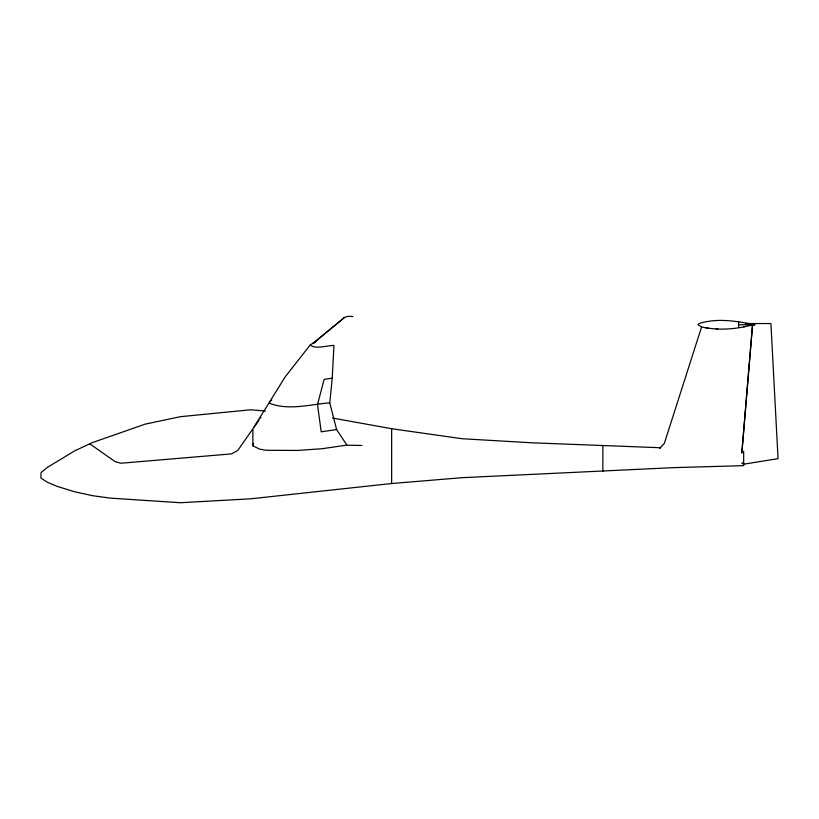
<?xml version="1.0" encoding="UTF-8"?>
<svg xmlns="http://www.w3.org/2000/svg" width="819" height="819" viewBox="0 0 819 819"><rect width="100%" height="100%" fill="white"/><g stroke="black" fill="none" stroke-linecap="round" stroke-linejoin="round"><path stroke-width="1.23" d="M313.247 343.161L310.381 344.707C313.851 349.785 327.887 345.383 333.927 345.403L332.238 378.327L329.76 402.825L336.589 429.555L346.898 445.096L322.44 448.679L297.788 450.43L266.318 450.307L259.521 449.099L252.846 445.771L252.876 429.555M253.624 443.274L252.846 445.771M253.921 427.119L285.145 376.935L310.381 344.707M256.716 423.362L237.868 450.296L231.644 453.88L120.915 463.237L115.295 461.721L89.732 443.826M257.064 422.87L259.08 419.983M260.432 418.059L260.882 417.414M659.633 448.423L664.342 443.376L701.596 326.945C716.041 330.139 731.121 329.658 745.536 326.505M314.22 342.465L344.697 317.311L348.055 316.298L352.866 316.492M313.943 342.598L344.553 317.434M271.806 399.897L270.239 401.075L269.492 403.255C288.319 410.728 310.196 404.473 329.76 402.825M312.633 343.396L315.08 342.342L313.001 343.212M743.642 326.801L754.729 324.733C736.547 321.038 716.983 317.762 698.894 323.618L697.983 324.733L701.576 326.873M332.238 378.173L324.099 379.392L317.516 404.586L321.191 431.808L336.589 429.555M743.662 451.464L743.662 465.642L673.259 467.659L462.049 477.692L391.646 483.517L250.839 498.791L180.436 502.733L110.033 498.095L92.434 495.679L74.836 491.82L57.238 486.404L47.461 482.278L40.95 478.101L40.95 472.717L47.461 467.342L74.836 450.767L92.434 442.567L145.239 424.119L180.436 416.687L250.839 409.766L265.336 411.056M745.536 323.546L770.914 323.546L778.05 458.671L743.662 464.178L741.85 463.104L743.662 463.114M738.615 324.733L754.729 324.733M361.906 445.475L347.532 445.188M332.555 418.048L391.646 428.726L462.049 438.728L532.452 442.823L660.687 447.747M715.714 328.736L717.874 328.88M705.845 327.764L708.066 328.04M738.615 321.939L738.615 327.528M602.856 445.669L602.856 471.416M391.646 428.726L391.646 483.517M752.651 323.546L741.85 452.846L752.651 323.546"/></g></svg>
